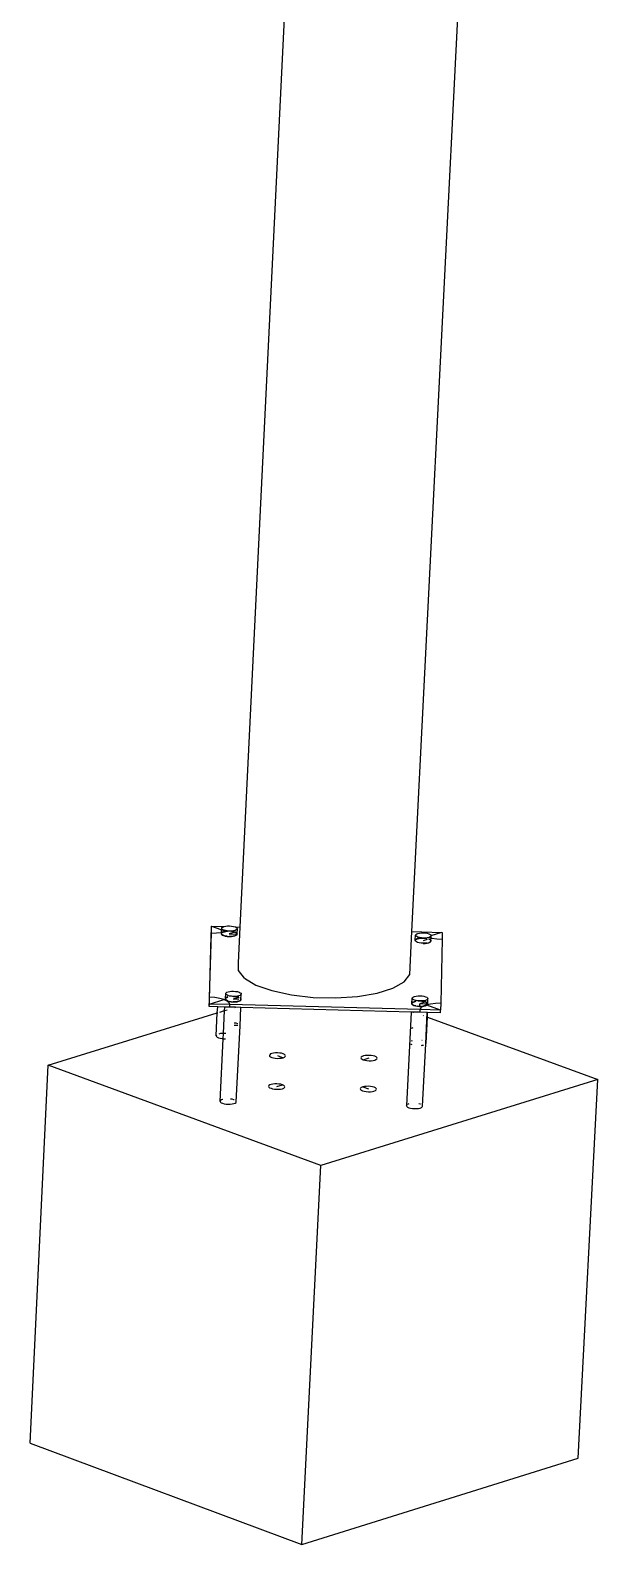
# Model space of a CAD drawing. Header units: inches. Extents: x -1925 to 2772, y -1726 to 1726.
# Drawn here: x 448.1 to 489.3, y 1460 to 1570 of the extents above; entities that cross this region are included whole.
import ezdxf

# ---------------------------------------------------------------- set-up
doc = ezdxf.new("R2010")
doc.units = ezdxf.units.IN
doc.header["$MEASUREMENT"] = 0

msp = doc.modelspace()

# ---------------------------------------------------------------- linework, layer by layer
for p, q in [((463.31, 1504.9), (474.1, 1726.03)), ((475.79, 1504.57), (486.89, 1726.03)), ((461.22, 1504.46), (461.23, 1504.96)), ((461.22, 1504.77), (461.23, 1504.96)), ((461.23, 1504.96), (462.13, 1504.93)), ((461.23, 1504.96), (462.24, 1504.59)), ((461.97, 1504.81), (461.99, 1504.86)), ((461.99, 1504.86), (462.05, 1504.9)), ((462.05, 1504.9), (462.13, 1504.93)), ((462.13, 1504.93), (462.14, 1504.94)), ((462.14, 1504.94), (462.26, 1504.97)), ((462.26, 1504.97), (462.4, 1504.98)), ((462.4, 1504.98), (462.54, 1504.98)), ((462.54, 1504.98), (462.69, 1504.97)), ((462.69, 1504.97), (462.83, 1504.95)), ((462.83, 1504.95), (462.94, 1504.92)), ((462.94, 1504.92), (462.96, 1504.91)), ((462.96, 1504.91), (463.31, 1504.9)), ((462.96, 1504.91), (463.03, 1504.88)), ((463.03, 1504.88), (463.09, 1504.83)), ((463.18, 1502.29), (463.31, 1504.9)), ((461.08, 1499.62), (461.21, 1504.27)), ((461.09, 1499.81), (461.22, 1504.46)), ((461.21, 1504.27), (461.22, 1504.77)), ((461.21, 1504.27), (461.22, 1504.46)), ((461.22, 1504.46), (461.6, 1504.47)), ((461.6, 1504.47), (461.96, 1504.51)), ((461.96, 1504.48), (461.93, 1504.43)), ((461.96, 1504.47), (461.93, 1504.42)), ((461.93, 1504.42), (461.95, 1504.37)), ((461.95, 1504.43), (461.97, 1504.47)), ((461.95, 1504.43), (461.96, 1504.47)), ((461.97, 1504.38), (461.95, 1504.43)), ((461.95, 1504.37), (462.01, 1504.32)), ((461.96, 1504.51), (461.97, 1504.81)), ((461.96, 1504.51), (462.04, 1504.53)), ((462.02, 1504.52), (461.96, 1504.47)), ((462.02, 1504.52), (461.96, 1504.48)), ((461.96, 1504.47), (461.96, 1504.51)), ((461.96, 1504.47), (461.96, 1504.47)), ((461.99, 1504.76), (461.97, 1504.81)), ((461.97, 1504.47), (462.03, 1504.52)), ((462.03, 1504.33), (461.97, 1504.38)), ((462.05, 1504.71), (461.99, 1504.76)), ((462.01, 1504.32), (462.1, 1504.28)), ((462.11, 1504.56), (462.02, 1504.52)), ((462.04, 1504.53), (462.02, 1504.52)), ((462.03, 1504.52), (462.07, 1504.53)), ((462.12, 1504.29), (462.03, 1504.33)), ((462.11, 1504.55), (462.04, 1504.53)), ((462.04, 1504.53), (462.07, 1504.53)), ((462.14, 1504.67), (462.05, 1504.71)), ((462.07, 1504.53), (462.27, 1504.58)), ((462.07, 1504.53), (462.12, 1504.56)), ((462.1, 1504.28), (462.22, 1504.24)), ((462.23, 1504.59), (462.11, 1504.56)), ((462.23, 1504.58), (462.11, 1504.55)), ((462.12, 1504.56), (462.24, 1504.58)), ((462.23, 1504.25), (462.12, 1504.29)), ((462.25, 1504.64), (462.14, 1504.67)), ((462.22, 1504.24), (462.36, 1504.22)), ((462.24, 1504.59), (462.23, 1504.59)), ((462.24, 1504.58), (462.23, 1504.58)), ((462.37, 1504.23), (462.23, 1504.25)), ((462.37, 1504.6), (462.24, 1504.59)), ((462.24, 1504.59), (462.25, 1504.58)), ((462.24, 1504.58), (462.25, 1504.58)), ((462.36, 1504.62), (462.25, 1504.64)), ((462.25, 1504.58), (462.29, 1504.59)), ((462.25, 1504.58), (462.26, 1504.58)), ((462.27, 1504.58), (462.29, 1504.59)), ((462.29, 1504.59), (462.36, 1504.62)), ((462.29, 1504.59), (462.37, 1504.6)), ((462.39, 1504.61), (462.36, 1504.62)), ((462.36, 1504.22), (462.52, 1504.21)), ((462.39, 1504.61), (462.37, 1504.6)), ((462.37, 1504.6), (462.39, 1504.6)), ((462.37, 1504.23), (462.52, 1504.22)), ((462.53, 1504.6), (462.39, 1504.61)), ((462.92, 1504.53), (462.52, 1504.41)), ((462.52, 1504.4), (463.07, 1504.39)), ((462.66, 1504.22), (462.52, 1504.22)), ((462.52, 1504.21), (462.52, 1504.22)), ((462.52, 1504.21), (462.67, 1504.22)), ((462.68, 1504.61), (462.53, 1504.6)), ((462.68, 1504.59), (462.53, 1504.6)), ((462.68, 1504.6), (462.58, 1504.6)), ((462.8, 1504.24), (462.66, 1504.22)), ((462.67, 1504.22), (462.81, 1504.23)), ((462.82, 1504.62), (462.68, 1504.61)), ((462.82, 1504.57), (462.68, 1504.6)), ((462.68, 1504.59), (462.81, 1504.57)), ((462.92, 1504.26), (462.8, 1504.24)), ((462.82, 1504.57), (462.81, 1504.57)), ((462.81, 1504.57), (462.92, 1504.53)), ((462.81, 1504.23), (462.93, 1504.26)), ((462.94, 1504.65), (462.82, 1504.62)), ((462.93, 1504.54), (462.82, 1504.57)), ((462.94, 1504.54), (462.82, 1504.57)), ((462.93, 1504.54), (462.92, 1504.53)), ((462.92, 1504.53), (463.01, 1504.49)), ((463.01, 1504.3), (462.92, 1504.26)), ((462.94, 1504.53), (462.93, 1504.54)), ((462.94, 1504.54), (462.93, 1504.54)), ((462.93, 1504.26), (463.03, 1504.3)), ((463.03, 1504.69), (462.94, 1504.65)), ((463.03, 1504.5), (462.94, 1504.54)), ((463.03, 1504.49), (462.94, 1504.53)), ((463.01, 1504.49), (463.07, 1504.45)), ((463.07, 1504.35), (463.01, 1504.3)), ((463.08, 1504.73), (463.03, 1504.69)), ((463.07, 1504.46), (463.03, 1504.5)), ((463.07, 1504.45), (463.03, 1504.49)), ((463.03, 1504.3), (463.09, 1504.34)), ((463.07, 1504.45), (463.07, 1504.44)), ((463.11, 1504.78), (463.08, 1504.73)), ((463.08, 1504.39), (463.1, 1504.39)), ((463.09, 1504.83), (463.11, 1504.78)), ((463.09, 1504.44), (463.11, 1504.78)), ((463.11, 1504.39), (463.09, 1504.44)), ((463.09, 1504.4), (463.09, 1504.44)), ((463.11, 1504.39), (463.09, 1504.44)), ((463.09, 1504.34), (463.1, 1504.39)), ((463.1, 1504.39), (463.11, 1504.39)), ((463.1, 1504.39), (463.11, 1504.39)), ((463.11, 1504.39), (463.11, 1504.39)), ((463.11, 1504.39), (463.11, 1504.39)), ((475.63, 1501.46), (475.79, 1504.57)), ((475.79, 1504.57), (476.5, 1504.55)), ((476.03, 1503.97), (476.01, 1503.92)), ((476.03, 1503.97), (476.05, 1504.31)), ((476.03, 1503.92), (476.05, 1503.97)), ((476.03, 1503.97), (476.03, 1503.97)), ((476.03, 1503.92), (476.03, 1503.97)), ((476.05, 1503.87), (476.03, 1503.92)), ((476.05, 1504.31), (476.07, 1504.35)), ((476.07, 1504.26), (476.05, 1504.31)), ((476.05, 1503.97), (476.11, 1504.02)), ((476.09, 1504.02), (476.05, 1503.99)), ((476.11, 1503.83), (476.05, 1503.87)), ((476.07, 1504.35), (476.13, 1504.4)), ((476.13, 1504.21), (476.07, 1504.26)), ((476.19, 1504.06), (476.09, 1504.02)), ((476.11, 1504.02), (476.2, 1504.05)), ((476.2, 1503.78), (476.11, 1503.83)), ((476.13, 1504.4), (476.22, 1504.44)), ((476.21, 1504.17), (476.13, 1504.21)), ((476.31, 1504.09), (476.19, 1504.06)), ((476.2, 1504.05), (476.32, 1504.08)), ((476.31, 1503.75), (476.2, 1503.78)), ((476.33, 1504.13), (476.21, 1504.17)), ((476.22, 1504.44), (476.34, 1504.46)), ((476.45, 1504.1), (476.31, 1504.09)), ((476.45, 1503.73), (476.31, 1503.75)), ((476.32, 1504.08), (476.46, 1504.1)), ((476.47, 1504.11), (476.33, 1504.13)), ((476.34, 1504.46), (476.47, 1504.48)), ((476.56, 1504.1), (476.45, 1504.1)), ((476.46, 1504.1), (476.6, 1504.1)), ((476.47, 1504.48), (476.53, 1504.48)), ((476.56, 1504.1), (476.47, 1504.11)), ((476.5, 1504.55), (476.53, 1504.48)), ((476.5, 1504.55), (477.98, 1504.51)), ((476.53, 1504.48), (476.62, 1504.48)), ((476.61, 1504.1), (476.56, 1504.1)), ((476.6, 1504.1), (476.75, 1504.09)), ((476.89, 1504), (476.6, 1503.91)), ((476.66, 1504.1), (476.61, 1504.1)), ((476.62, 1504.48), (476.77, 1504.47)), ((476.75, 1504.09), (476.66, 1504.1)), ((476.76, 1504.1), (476.66, 1504.1)), ((476.88, 1503.73), (476.74, 1503.72)), ((476.75, 1504.09), (476.88, 1504.07)), ((476.89, 1504.07), (476.75, 1504.09)), ((476.9, 1504.12), (476.76, 1504.1)), ((476.77, 1504.47), (476.9, 1504.45)), ((476.88, 1504.07), (476.89, 1504.06)), ((476.88, 1503.73), (477, 1503.76)), ((476.89, 1503.73), (477.01, 1503.76)), ((476.9, 1504.45), (477.02, 1504.41)), ((477.02, 1504.15), (476.9, 1504.12)), ((477.09, 1503.8), (477, 1503.76)), ((477.02, 1504.04), (477.01, 1504.04)), ((477.02, 1504.04), (477.01, 1504.03)), ((477.01, 1504.03), (477.09, 1503.99)), ((477.01, 1503.76), (477.1, 1503.8)), ((477.02, 1504.41), (477.11, 1504.37)), ((477.04, 1504.16), (477.02, 1504.15)), ((477.1, 1504), (477.02, 1504.04)), ((477.11, 1504.18), (477.04, 1504.16)), ((477.04, 1504.16), (477.1, 1504.14)), ((477.09, 1503.99), (477.1, 1503.99)), ((477.09, 1503.8), (477.14, 1503.84)), ((477.1, 1503.8), (477.16, 1503.84)), ((477.11, 1504.37), (477.17, 1504.33)), ((477.16, 1504.23), (477.11, 1504.18)), ((477.16, 1503.89), (477.14, 1503.84)), ((477.17, 1503.94), (477.15, 1503.96)), ((477.15, 1503.94), (477.16, 1503.89)), ((477.18, 1504.28), (477.16, 1504.23)), ((477.16, 1504.12), (477.18, 1504.12)), ((477.16, 1503.89), (477.17, 1503.94)), ((477.16, 1503.84), (477.18, 1503.89)), ((477.17, 1504.33), (477.18, 1504.28)), ((477.17, 1503.94), (477.18, 1504.12)), ((477.18, 1503.89), (477.17, 1503.94)), ((477.17, 1503.94), (477.17, 1503.94)), ((477.18, 1504.28), (477.96, 1504.52)), ((477.18, 1504.12), (477.18, 1504.28)), ((477.18, 1504.12), (477.23, 1504.1)), ((477.23, 1504.1), (477.59, 1504.04)), ((477.59, 1504.04), (477.97, 1504.02)), ((477.97, 1504.02), (477.88, 1499.36)), ((477.98, 1504.51), (477.97, 1504.02)), ((476.59, 1503.72), (476.45, 1503.73)), ((476.74, 1503.72), (476.59, 1503.72)), ((476.59, 1503.71), (476.75, 1503.71)), ((476.75, 1503.71), (476.89, 1503.73)), ((463.19, 1501.74), (463.18, 1502.29)), ((463.62, 1501.19), (463.19, 1501.74)), ((463.62, 1501.19), (464.44, 1500.69)), ((464.44, 1500.69), (465.61, 1500.28)), ((473.25, 1500.11), (474.41, 1500.47)), ((474.41, 1500.47), (475.22, 1500.93)), ((475.22, 1500.93), (475.63, 1501.46)), ((461.07, 1499.12), (461.08, 1499.62)), ((461.08, 1499.62), (461.09, 1499.81)), ((461.08, 1499.31), (461.09, 1499.81)), ((461.08, 1499.31), (462.13, 1499.63)), ((461.47, 1499.78), (461.09, 1499.81)), ((461.83, 1499.72), (461.47, 1499.78)), ((462.13, 1499.63), (461.83, 1499.72)), ((462.37, 1499.52), (462.13, 1499.63)), ((462.24, 1499.73), (462.22, 1499.68)), ((462.24, 1499.73), (462.22, 1499.68)), ((462.22, 1499.68), (462.24, 1499.62)), ((462.24, 1499.73), (462.26, 1500.07)), ((462.3, 1499.78), (462.24, 1499.73)), ((462.3, 1499.77), (462.24, 1499.73)), ((462.24, 1499.68), (462.26, 1499.73)), ((462.24, 1499.73), (462.24, 1499.73)), ((462.24, 1499.68), (462.24, 1499.73)), ((462.26, 1499.63), (462.24, 1499.68)), ((462.24, 1499.62), (462.3, 1499.57)), ((462.26, 1500.07), (462.28, 1500.11)), ((462.28, 1500.02), (462.26, 1500.07)), ((462.26, 1499.73), (462.32, 1499.77)), ((462.31, 1499.58), (462.26, 1499.63)), ((462.28, 1500.11), (462.34, 1500.16)), ((462.33, 1499.97), (462.28, 1500.02)), ((462.4, 1499.82), (462.3, 1499.78)), ((462.4, 1499.81), (462.3, 1499.77)), ((462.3, 1499.57), (462.39, 1499.53)), ((462.4, 1499.54), (462.31, 1499.58)), ((462.32, 1499.77), (462.41, 1499.81)), ((462.42, 1499.93), (462.33, 1499.97)), ((462.34, 1500.16), (462.43, 1500.2)), ((462.51, 1499.4), (462.37, 1499.52)), ((462.39, 1499.53), (462.51, 1499.5)), ((462.42, 1499.82), (462.4, 1499.81)), ((462.42, 1499.82), (462.4, 1499.82)), ((462.4, 1499.54), (462.52, 1499.51)), ((462.41, 1499.81), (462.42, 1499.81)), ((462.54, 1499.89), (462.42, 1499.93)), ((462.43, 1500.2), (462.55, 1500.22)), ((462.51, 1499.5), (462.65, 1499.47)), ((462.56, 1499.27), (462.51, 1499.4)), ((462.52, 1499.51), (462.66, 1499.49)), ((462.67, 1499.87), (462.54, 1499.89)), ((462.55, 1500.22), (462.68, 1500.24)), ((462.65, 1499.47), (462.8, 1499.46)), ((462.66, 1499.49), (462.8, 1499.47)), ((462.82, 1499.86), (462.67, 1499.87)), ((462.68, 1500.24), (462.83, 1500.24)), ((462.81, 1499.86), (462.75, 1499.86)), ((462.95, 1499.48), (462.8, 1499.47)), ((462.8, 1499.47), (462.95, 1499.47)), ((462.8, 1499.46), (462.95, 1499.46)), ((462.96, 1499.85), (462.81, 1499.86)), ((463.21, 1499.79), (462.81, 1499.67)), ((463.21, 1499.65), (462.81, 1499.66)), ((462.97, 1499.86), (462.82, 1499.86)), ((462.82, 1499.86), (462.96, 1499.85)), ((462.83, 1500.24), (462.98, 1500.23)), ((463.09, 1499.49), (462.95, 1499.48)), ((462.95, 1499.47), (463.1, 1499.49)), ((462.95, 1499.46), (463.1, 1499.48)), ((462.96, 1499.85), (463.1, 1499.82)), ((463.11, 1499.83), (462.96, 1499.85)), ((463.11, 1499.88), (462.97, 1499.86)), ((462.98, 1500.23), (463.11, 1500.21)), ((463.21, 1499.52), (463.09, 1499.49)), ((463.1, 1499.82), (463.21, 1499.79)), ((463.1, 1499.49), (463.22, 1499.52)), ((463.1, 1499.48), (463.22, 1499.51)), ((463.11, 1500.21), (463.23, 1500.17)), ((463.22, 1499.9), (463.11, 1499.88)), ((463.22, 1499.8), (463.11, 1499.83)), ((463.21, 1499.79), (463.22, 1499.79)), ((463.22, 1499.79), (463.21, 1499.79)), ((463.21, 1499.52), (463.3, 1499.56)), ((463.32, 1499.94), (463.22, 1499.9)), ((463.22, 1499.79), (463.22, 1499.79)), ((463.22, 1499.51), (463.31, 1499.55)), ((463.22, 1499.52), (463.31, 1499.55)), ((463.23, 1500.17), (463.32, 1500.13)), ((463.37, 1499.64), (463.3, 1499.65)), ((463.35, 1499.6), (463.3, 1499.56)), ((463.32, 1499.75), (463.31, 1499.76)), ((463.31, 1499.75), (463.36, 1499.7)), ((463.31, 1499.55), (463.37, 1499.6)), ((463.31, 1499.55), (463.37, 1499.59)), ((463.32, 1500.13), (463.38, 1500.09)), ((463.37, 1499.99), (463.32, 1499.94)), ((463.38, 1499.7), (463.32, 1499.75)), ((463.37, 1499.64), (463.35, 1499.6)), ((463.36, 1499.7), (463.37, 1499.65)), ((463.39, 1500.03), (463.37, 1499.99)), ((463.37, 1499.65), (463.39, 1500.03)), ((463.37, 1499.65), (463.37, 1499.64)), ((463.37, 1499.59), (463.39, 1499.64)), ((463.37, 1499.64), (463.39, 1499.64)), ((463.37, 1499.6), (463.39, 1499.64)), ((463.38, 1500.09), (463.39, 1500.03)), ((463.39, 1499.65), (463.38, 1499.7)), ((463.39, 1499.64), (463.39, 1499.65)), ((463.39, 1499.65), (463.39, 1499.65)), ((465.61, 1500.28), (467.03, 1499.97)), ((467.03, 1499.97), (468.61, 1499.79)), ((468.61, 1499.79), (470.25, 1499.75)), ((470.25, 1499.75), (471.84, 1499.86)), ((471.84, 1499.86), (473.25, 1500.11)), ((475.76, 1499.35), (475.78, 1499.3)), ((475.79, 1499.4), (475.77, 1499.35)), ((475.79, 1499.35), (475.81, 1499.73)), ((475.85, 1499.45), (475.79, 1499.4)), ((475.79, 1499.35), (475.81, 1499.4)), ((475.81, 1499.3), (475.79, 1499.35)), ((475.81, 1499.73), (475.83, 1499.78)), ((475.83, 1499.68), (475.81, 1499.73)), ((475.81, 1499.4), (475.87, 1499.44)), ((475.83, 1499.78), (475.89, 1499.83)), ((475.88, 1499.63), (475.83, 1499.68)), ((475.94, 1499.48), (475.85, 1499.45)), ((475.87, 1499.44), (475.96, 1499.48)), ((475.97, 1499.59), (475.88, 1499.63)), ((475.89, 1499.83), (475.98, 1499.86)), ((476.07, 1499.51), (475.94, 1499.48)), ((475.96, 1499.48), (476.08, 1499.51)), ((476.09, 1499.56), (475.97, 1499.59)), ((475.98, 1499.86), (476.1, 1499.89)), ((476.07, 1499.51), (476.07, 1499.51)), ((476.09, 1499.51), (476.07, 1499.51)), ((476.08, 1499.51), (476.08, 1499.51)), ((476.09, 1499.51), (476.08, 1499.51)), ((476.22, 1499.54), (476.09, 1499.56)), ((476.1, 1499.89), (476.23, 1499.91)), ((476.37, 1499.53), (476.22, 1499.54)), ((476.3, 1499.53), (476.22, 1499.53)), ((476.36, 1499.52), (476.22, 1499.52)), ((476.23, 1499.91), (476.38, 1499.91)), ((476.51, 1499.51), (476.36, 1499.52)), ((476.76, 1499.46), (476.36, 1499.33)), ((476.49, 1499.53), (476.37, 1499.53)), ((476.38, 1499.91), (476.53, 1499.9)), ((476.51, 1499.52), (476.43, 1499.53)), ((476.5, 1499.53), (476.49, 1499.53)), ((476.52, 1499.53), (476.49, 1499.53)), ((476.64, 1499.5), (476.5, 1499.53)), ((476.65, 1499.5), (476.51, 1499.52)), ((476.51, 1499.51), (476.64, 1499.49)), ((476.66, 1499.54), (476.52, 1499.53)), ((476.53, 1499.9), (476.66, 1499.87)), ((476.76, 1499.47), (476.64, 1499.5)), ((476.64, 1499.49), (476.76, 1499.46)), ((476.77, 1499.46), (476.65, 1499.5)), ((476.66, 1499.87), (476.78, 1499.84)), ((476.77, 1499.57), (476.66, 1499.54)), ((476.86, 1499.42), (476.76, 1499.47)), ((476.76, 1499.46), (476.85, 1499.42)), ((476.76, 1499.46), (476.76, 1499.46)), ((476.77, 1499.46), (476.76, 1499.46)), ((476.87, 1499.61), (476.77, 1499.57)), ((476.86, 1499.42), (476.77, 1499.46)), ((476.78, 1499.84), (476.87, 1499.8)), ((476.85, 1499.42), (476.91, 1499.37)), ((476.86, 1499.42), (476.92, 1499.38)), ((476.87, 1499.42), (476.86, 1499.42)), ((476.87, 1499.8), (476.92, 1499.75)), ((476.92, 1499.65), (476.87, 1499.61)), ((476.92, 1499.37), (476.87, 1499.42)), ((476.91, 1499.37), (476.92, 1499.32)), ((476.92, 1499.75), (476.94, 1499.7)), ((476.94, 1499.7), (476.92, 1499.65)), ((476.93, 1499.35), (476.92, 1499.38)), ((476.94, 1499.32), (476.92, 1499.37)), ((476.92, 1499.32), (476.93, 1499.35)), ((476.93, 1499.35), (476.94, 1499.7)), ((476.93, 1499.32), (476.93, 1499.35)), ((477.5, 1499.35), (477.14, 1499.31)), ((477.88, 1499.36), (477.5, 1499.35)), ((477.88, 1499.36), (477.87, 1498.86)), ((449.37, 1494.88), (461.65, 1498.67)), ((461.07, 1499.12), (461.08, 1499.31)), ((461.68, 1499.11), (461.07, 1499.12)), ((462.56, 1499.27), (461.08, 1499.31)), ((461.57, 1497), (461.65, 1498.67)), ((461.65, 1498.67), (461.68, 1499.11)), ((461.65, 1498.67), (461.68, 1498.67)), ((462.19, 1499.09), (461.68, 1499.11)), ((461.83, 1498.72), (462.18, 1498.83)), ((462.1, 1497.18), (462.18, 1498.83)), ((462.18, 1498.83), (462.19, 1499.09)), ((462.18, 1498.83), (462.36, 1498.88)), ((462.55, 1499.08), (462.19, 1499.09)), ((462.55, 1499.08), (462.56, 1499.27)), ((462.97, 1499.07), (462.55, 1499.08)), ((476.39, 1498.9), (462.56, 1499.27)), ((462.93, 1499.06), (462.97, 1499.07)), ((463.37, 1499.06), (462.97, 1499.07)), ((463.3, 1497.73), (463.37, 1499.06)), ((475.73, 1498.73), (463.37, 1499.06)), ((475.73, 1498.73), (475.39, 1491.92)), ((475.88, 1498.73), (475.73, 1498.73)), ((475.78, 1499.3), (475.84, 1499.25)), ((475.86, 1499.25), (475.81, 1499.3)), ((475.84, 1499.25), (475.93, 1499.21)), ((475.95, 1499.21), (475.86, 1499.25)), ((475.88, 1498.73), (475.9, 1498.72)), ((476.38, 1498.72), (475.88, 1498.73)), ((475.93, 1499.21), (476.05, 1499.18)), ((476.07, 1499.17), (475.95, 1499.21)), ((476.05, 1499.18), (476.19, 1499.15)), ((476.07, 1499.17), (476.21, 1499.15)), ((476.19, 1499.15), (476.34, 1499.14)), ((476.35, 1499.14), (476.21, 1499.15)), ((476.34, 1499.14), (476.35, 1499.14)), ((476.35, 1499.14), (476.36, 1499.33)), ((476.49, 1499.14), (476.35, 1499.14)), ((476.35, 1499.13), (476.5, 1499.14)), ((476.92, 1499.31), (476.36, 1499.33)), ((476.38, 1498.72), (476.39, 1498.9)), ((476.9, 1498.7), (476.38, 1498.72)), ((476.44, 1499.03), (476.39, 1498.9)), ((477.87, 1498.86), (476.39, 1498.9)), ((476.59, 1499.15), (476.44, 1499.03)), ((476.49, 1499.14), (476.62, 1499.16)), ((476.5, 1499.14), (476.65, 1499.15)), ((476.62, 1499.16), (476.59, 1499.15)), ((476.6, 1498.47), (476.62, 1498.46)), ((476.83, 1499.24), (476.62, 1499.16)), ((476.62, 1499.16), (476.64, 1499.16)), ((476.76, 1499.19), (476.64, 1499.16)), ((476.65, 1499.15), (476.77, 1499.18)), ((476.85, 1499.22), (476.76, 1499.19)), ((476.77, 1499.18), (476.86, 1499.22)), ((476.79, 1496.42), (476.9, 1498.7)), ((476.81, 1496.47), (476.91, 1498.35)), ((476.89, 1499.26), (476.83, 1499.24)), ((476.86, 1499.23), (476.84, 1499.24)), ((476.85, 1499.23), (476.89, 1499.26)), ((476.85, 1499.22), (476.89, 1499.26)), ((476.85, 1499.22), (476.85, 1499.23)), ((476.86, 1499.23), (476.86, 1499.23)), ((476.87, 1499.23), (476.86, 1499.23)), ((476.86, 1499.22), (476.87, 1499.23)), ((476.87, 1499.23), (476.92, 1499.27)), ((477.87, 1498.86), (476.87, 1499.23)), ((477.14, 1499.31), (476.89, 1499.26)), ((476.89, 1499.26), (476.91, 1499.27)), ((476.9, 1499.27), (476.89, 1499.26)), ((476.89, 1499.26), (476.89, 1499.26)), ((476.89, 1498.36), (476.91, 1498.35)), ((476.92, 1499.31), (476.9, 1499.27)), ((476.92, 1498.7), (476.9, 1498.7)), ((476.91, 1499.27), (476.93, 1499.32)), ((476.91, 1498.35), (476.92, 1498.7)), ((476.91, 1498.35), (489.28, 1493.82)), ((476.92, 1499.32), (476.92, 1499.31)), ((476.92, 1499.27), (476.94, 1499.31)), ((477.86, 1498.68), (476.92, 1498.7)), ((476.94, 1499.31), (476.94, 1499.32)), ((476.94, 1499.31), (476.94, 1499.31)), ((477.86, 1498.68), (477.87, 1498.86)), ((461.87, 1497.16), (461.75, 1497.13)), ((462.01, 1497.18), (461.87, 1497.16)), ((462.1, 1497.18), (462.01, 1497.18)), ((462.08, 1496.79), (462.1, 1497.18)), ((462.16, 1497.18), (462.1, 1497.18)), ((462.27, 1497.17), (462.16, 1497.18)), ((463.13, 1497.74), (462.87, 1497.74)), ((463.01, 1497.91), (462.88, 1497.93)), ((463.13, 1497.88), (463.01, 1497.91)), ((463.03, 1492.21), (463.3, 1497.73)), ((463.14, 1497.87), (463.13, 1497.88)), ((463.3, 1497.73), (463.28, 1497.78)), ((463.3, 1497.73), (463.28, 1497.73)), ((475.84, 1497.58), (475.75, 1497.54)), ((475.85, 1497.58), (475.84, 1497.58)), ((461.59, 1497.05), (461.57, 1497)), ((461.57, 1497), (461.59, 1496.95)), ((461.6, 1497.05), (461.59, 1497.05)), ((461.59, 1496.95), (461.65, 1496.9)), ((461.65, 1496.9), (461.74, 1496.85)), ((461.74, 1496.85), (461.86, 1496.82)), ((461.86, 1496.82), (462, 1496.8)), ((461.86, 1492.24), (462.08, 1496.79)), ((462, 1496.8), (462.08, 1496.79)), ((462.08, 1496.79), (462.15, 1496.78)), ((462.15, 1496.78), (462.25, 1496.79)), ((475.69, 1496.42), (475.72, 1496.4)), ((475.72, 1496.4), (475.79, 1496.37)), ((475.8, 1496.63), (475.73, 1496.6)), ((476.49, 1496.3), (476.52, 1496.31)), ((476.52, 1496.65), (476.51, 1496.65)), ((476.53, 1496.65), (476.52, 1496.65)), ((476.52, 1496.31), (476.62, 1496.33)), ((476.56, 1491.89), (476.79, 1496.42)), ((476.79, 1496.42), (476.81, 1496.47)), ((476.79, 1496.42), (476.79, 1496.42)), ((476.81, 1496.47), (476.8, 1496.51)), ((465.46, 1495.63), (465.44, 1495.58)), ((465.44, 1495.58), (465.45, 1495.53)), ((465.45, 1495.53), (465.51, 1495.48)), ((465.52, 1495.68), (465.46, 1495.63)), ((465.51, 1495.48), (465.6, 1495.43)), ((465.61, 1495.71), (465.52, 1495.68)), ((465.6, 1495.43), (465.72, 1495.4)), ((465.73, 1495.74), (465.61, 1495.71)), ((465.72, 1495.4), (465.86, 1495.38)), ((465.87, 1495.76), (465.73, 1495.74)), ((465.86, 1495.38), (466.02, 1495.36)), ((466.03, 1495.76), (465.87, 1495.76)), ((466.02, 1495.56), (466.43, 1495.41)), ((466.02, 1495.36), (466.17, 1495.37)), ((466.18, 1495.75), (466.03, 1495.76)), ((466.17, 1495.37), (466.31, 1495.38)), ((466.32, 1495.73), (466.18, 1495.75)), ((466.31, 1495.38), (466.43, 1495.41)), ((466.44, 1495.69), (466.32, 1495.73)), ((466.43, 1495.41), (466.53, 1495.45)), ((466.53, 1495.65), (466.44, 1495.69)), ((466.59, 1495.6), (466.53, 1495.65)), ((466.53, 1495.45), (466.59, 1495.5)), ((466.61, 1495.55), (466.59, 1495.6)), ((466.59, 1495.5), (466.61, 1495.55)), ((472.1, 1495.45), (472.08, 1495.4)), ((472.08, 1495.4), (472.1, 1495.35)), ((472.16, 1495.5), (472.1, 1495.45)), ((472.1, 1495.35), (472.16, 1495.3)), ((472.26, 1495.54), (472.16, 1495.5)), ((472.16, 1495.3), (472.25, 1495.26)), ((472.25, 1495.26), (472.67, 1495.39)), ((472.25, 1495.26), (472.37, 1495.22)), ((472.38, 1495.57), (472.26, 1495.54)), ((472.37, 1495.22), (472.51, 1495.2)), ((472.52, 1495.58), (472.38, 1495.57)), ((472.51, 1495.2), (472.67, 1495.19)), ((472.67, 1495.58), (472.52, 1495.58)), ((472.83, 1495.57), (472.67, 1495.58)), ((472.67, 1495.19), (472.82, 1495.19)), ((472.82, 1495.19), (472.96, 1495.21)), ((472.97, 1495.55), (472.83, 1495.57)), ((472.96, 1495.21), (473.08, 1495.24)), ((473.09, 1495.52), (472.97, 1495.55)), ((473.08, 1495.24), (473.17, 1495.27)), ((473.18, 1495.47), (473.09, 1495.52)), ((473.17, 1495.27), (473.23, 1495.32)), ((473.24, 1495.42), (473.18, 1495.47)), ((473.23, 1495.32), (473.26, 1495.37)), ((473.26, 1495.37), (473.24, 1495.42)), ((448.07, 1467.4), (449.37, 1494.88)), ((469.16, 1487.59), (449.37, 1494.88)), ((465.4, 1493.38), (465.38, 1493.33)), ((465.38, 1493.33), (465.4, 1493.28)), ((465.46, 1493.43), (465.4, 1493.38)), ((465.4, 1493.28), (465.45, 1493.23)), ((465.45, 1493.23), (465.55, 1493.19)), ((465.55, 1493.47), (465.46, 1493.43)), ((465.68, 1493.49), (465.55, 1493.47)), ((465.55, 1493.19), (465.67, 1493.15)), ((465.67, 1493.15), (465.81, 1493.13)), ((465.82, 1493.51), (465.68, 1493.49)), ((465.81, 1493.13), (465.96, 1493.12)), ((465.97, 1493.51), (465.82, 1493.51)), ((465.96, 1493.12), (466.11, 1493.12)), ((466.12, 1493.5), (465.97, 1493.51)), ((465.97, 1493.31), (466.38, 1493.44)), ((466.11, 1493.12), (466.25, 1493.13)), ((466.26, 1493.48), (466.12, 1493.5)), ((466.25, 1493.13), (466.38, 1493.16)), ((466.38, 1493.44), (466.26, 1493.48)), ((466.48, 1493.4), (466.38, 1493.44)), ((466.38, 1493.16), (466.47, 1493.2)), ((466.47, 1493.2), (466.53, 1493.25)), ((466.53, 1493.35), (466.48, 1493.4)), ((466.55, 1493.3), (466.53, 1493.35)), ((466.53, 1493.25), (466.55, 1493.3)), ((489.28, 1493.82), (469.16, 1487.59)), ((472.05, 1493.2), (472.03, 1493.15)), ((472.03, 1493.15), (472.05, 1493.1)), ((472.11, 1493.25), (472.05, 1493.2)), ((472.05, 1493.1), (472.11, 1493.05)), ((472.21, 1493.29), (472.11, 1493.25)), ((472.11, 1493.05), (472.2, 1493.01)), ((472.2, 1493.01), (472.32, 1492.97)), ((472.33, 1493.32), (472.21, 1493.29)), ((472.21, 1493.29), (472.62, 1493.14)), ((472.32, 1492.97), (472.46, 1492.95)), ((472.47, 1493.33), (472.33, 1493.32)), ((472.46, 1492.95), (472.62, 1492.94)), ((472.62, 1493.34), (472.47, 1493.33)), ((472.78, 1493.33), (472.62, 1493.34)), ((472.62, 1492.94), (472.77, 1492.94)), ((472.77, 1492.94), (472.91, 1492.96)), ((472.92, 1493.3), (472.78, 1493.33)), ((472.91, 1492.96), (473.03, 1492.99)), ((473.04, 1493.27), (472.92, 1493.3)), ((473.03, 1492.99), (473.13, 1493.02)), ((473.13, 1493.22), (473.04, 1493.27)), ((473.19, 1493.17), (473.13, 1493.22)), ((473.13, 1493.02), (473.19, 1493.07)), ((473.21, 1493.12), (473.19, 1493.17)), ((473.19, 1493.07), (473.21, 1493.12)), ((487.86, 1466.33), (489.28, 1493.82)), ((461.88, 1492.29), (461.86, 1492.24)), ((461.86, 1492.24), (461.88, 1492.19)), ((461.94, 1492.34), (461.88, 1492.29)), ((461.88, 1492.19), (461.93, 1492.14)), ((461.93, 1492.14), (462.03, 1492.1)), ((462.03, 1492.38), (461.94, 1492.34)), ((462.04, 1492.38), (462.03, 1492.38)), ((462.03, 1492.1), (462.15, 1492.06)), ((462.15, 1492.06), (462.29, 1492.04)), ((462.29, 1492.04), (462.44, 1492.03)), ((462.44, 1492.03), (462.59, 1492.03)), ((462.59, 1492.03), (462.73, 1492.05)), ((462.74, 1492.39), (462.61, 1492.41)), ((462.73, 1492.05), (462.86, 1492.08)), ((462.86, 1492.36), (462.74, 1492.39)), ((462.87, 1492.35), (462.86, 1492.36)), ((462.86, 1492.08), (462.95, 1492.11)), ((462.95, 1492.11), (463.01, 1492.16)), ((463.01, 1492.16), (463.03, 1492.21)), ((463.03, 1492.21), (463.02, 1492.26)), ((475.41, 1491.87), (475.39, 1491.92)), ((475.41, 1491.87), (475.46, 1491.82)), ((475.46, 1491.82), (475.56, 1491.78)), ((475.56, 1492.06), (475.47, 1492.02)), ((475.57, 1492.06), (475.56, 1492.06)), ((475.56, 1491.78), (475.68, 1491.74)), ((475.68, 1491.74), (475.82, 1491.72)), ((475.82, 1491.72), (475.97, 1491.71)), ((475.97, 1491.71), (476.12, 1491.71)), ((476.12, 1491.71), (476.26, 1491.73)), ((476.26, 1491.73), (476.39, 1491.75)), ((476.39, 1492.03), (476.28, 1492.07)), ((476.4, 1492.03), (476.39, 1492.03)), ((476.39, 1491.75), (476.48, 1491.79)), ((476.48, 1491.79), (476.54, 1491.84)), ((476.54, 1491.84), (476.56, 1491.89)), ((467.8, 1460.04), (469.16, 1487.59)), ((448.07, 1467.4), (467.8, 1460.04)), ((467.8, 1460.04), (487.86, 1466.33))]:
    msp.add_line(p, q)

doc.saveas('drawing.dxf')
